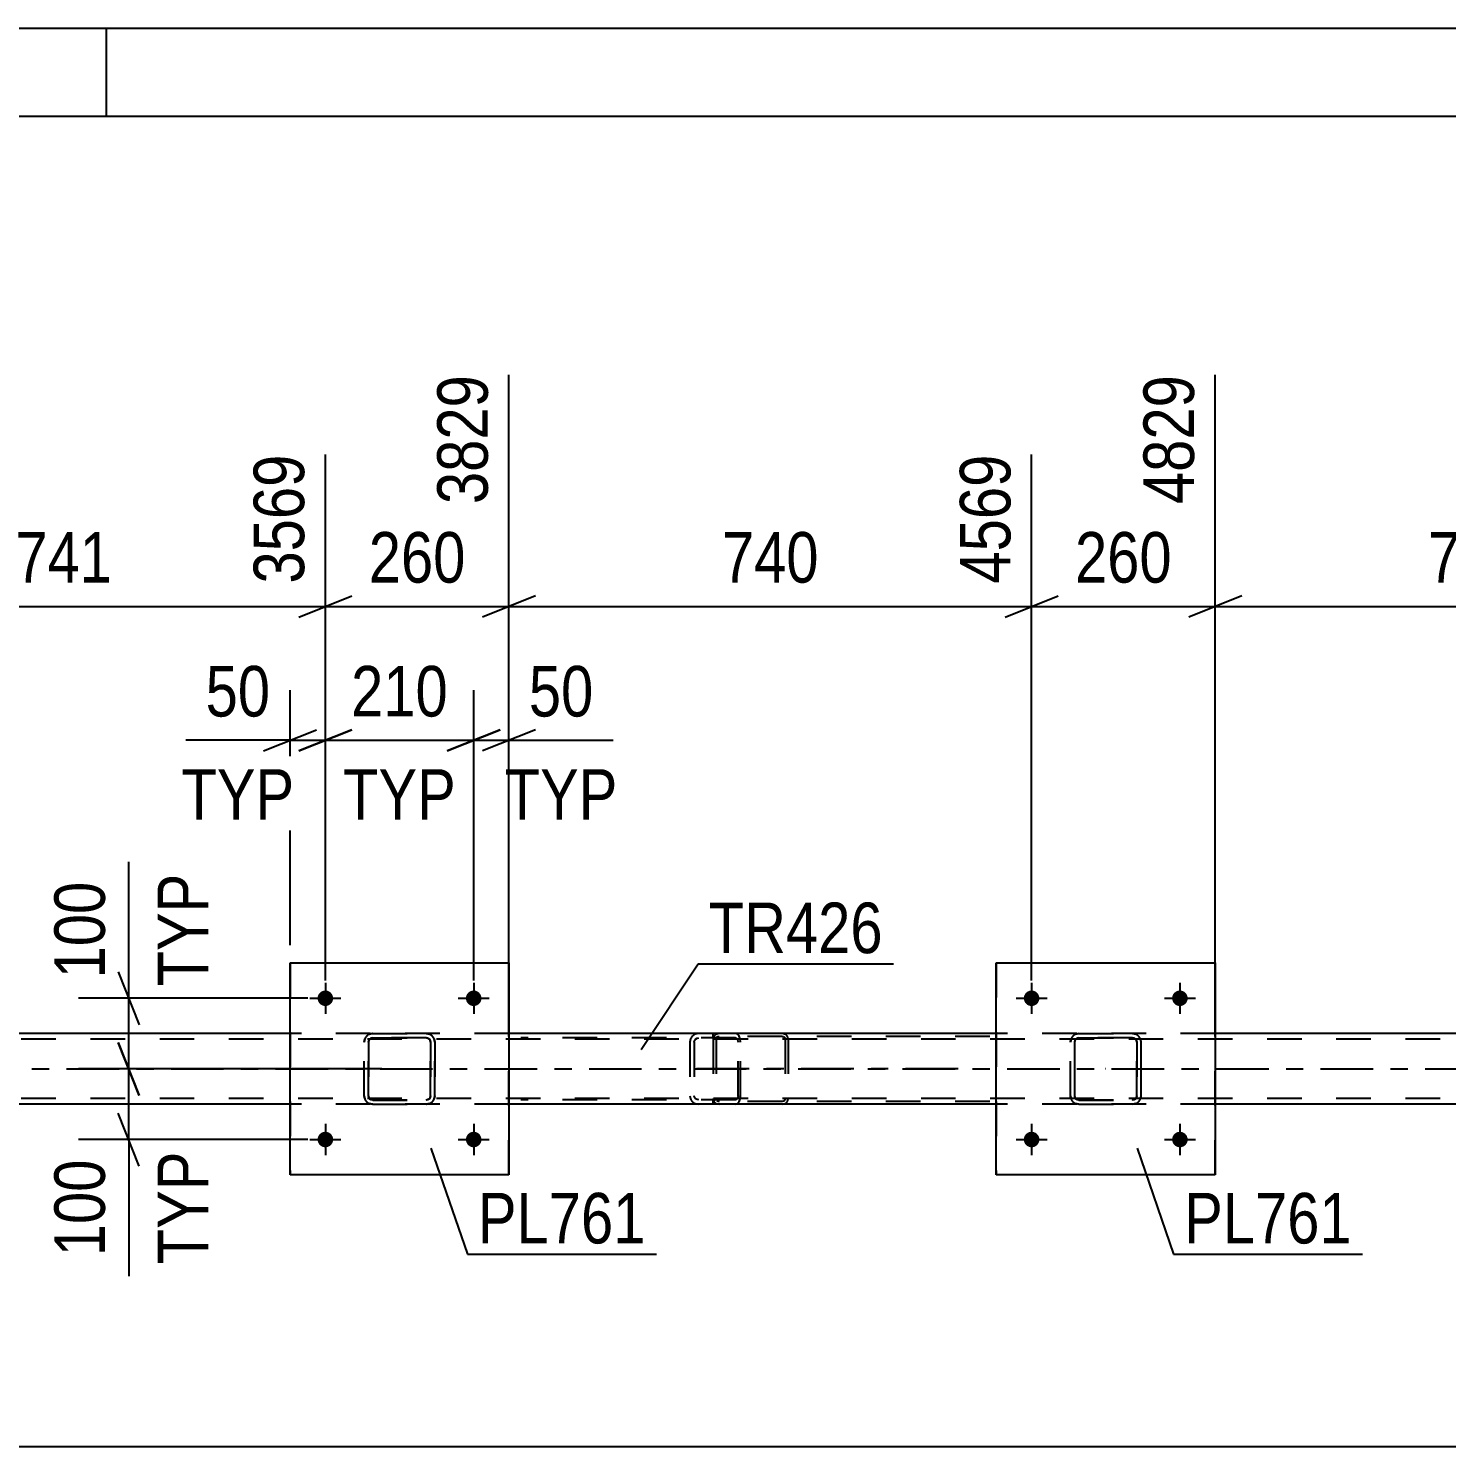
# Model space of a CAD drawing. Header units: millimetres. Extents: x -82 to 759, y -428 to 166.
# Drawn here: x 125 to 205.3, y 85.3 to 165.6 of the extents above; entities that cross this region are included whole.
import ezdxf

# ---------------------------------------------------------------- set-up
doc = ezdxf.new("R2010")
doc.units = ezdxf.units.MM
doc.linetypes.add('DXK_LINE_DOT2', pattern=[3.9198, 1.9599, -1.9599])
doc.linetypes.add('DXK_LINE_DOT3', pattern=[5.9187, 2.979, -0.9799, 0.9799, -0.9799])
doc.styles.add('Arial Narrow', font='ARIALN.TTF', dxfattribs={"height": 0.2})

# ---------------------------------------------------------------- blocks, each defined once
blk = doc.blocks.new('Unknown-814409776-1133')
at = {"color": 5, "linetype": 'Continuous'}
for p, q in [((759.422, 165.635), (-81.578, 165.635)), ((129.422, 160.635), (129.422, 165.635)), ((754.422, 160.635), (-76.578, 160.635))]:
    blk.add_line(p, q, dxfattribs=at)
blk = doc.blocks.new('Part-814409776-2502 - 2476')
at = {"color": 7, "linetype": 'DXK_LINE_DOT2'}
for p, q in [((184.311, 108.668), (184.495, 108.704)), ((184.499, 108.703), (184.316, 108.667)), ((184.403, 108.446), (184.325, 108.394)), ((184.33, 108.393), (184.407, 108.445)), ((184.495, 108.464), (184.403, 108.446)), ((184.407, 108.445), (184.499, 108.463)), ((184.499, 108.703), (184.495, 108.704)), ((184.495, 108.704), (187.535, 108.704)), ((184.495, 108.464), (184.499, 108.463)), ((187.535, 108.464), (184.495, 108.464)), ((184.499, 108.703), (187.539, 108.703)), ((184.499, 108.463), (187.539, 108.463)), ((187.535, 108.704), (187.539, 108.703)), ((187.535, 108.704), (187.718, 108.668)), ((187.539, 108.463), (187.535, 108.464)), ((187.626, 108.446), (187.535, 108.464)), ((187.723, 108.667), (187.539, 108.703)), ((187.539, 108.463), (187.631, 108.445)), ((187.626, 108.446), (187.631, 108.445)), ((187.704, 108.394), (187.626, 108.446)), ((187.631, 108.445), (187.709, 108.393)), ((184.015, 108.224), (184.051, 108.408)), ((184.015, 108.224), (184.019, 108.223)), ((184.015, 105.184), (184.015, 108.224)), ((184.056, 108.407), (184.019, 108.223)), ((184.019, 105.183), (184.019, 108.223)), ((184.273, 108.316), (184.255, 108.224)), ((184.259, 108.223), (184.255, 108.224)), ((184.255, 108.224), (184.255, 105.184)), ((184.259, 108.223), (184.278, 108.315)), ((184.259, 105.183), (184.259, 108.223)), ((184.325, 108.394), (184.273, 108.316)), ((184.278, 108.315), (184.33, 108.393)), ((187.756, 108.316), (187.704, 108.394)), ((187.709, 108.393), (187.761, 108.315)), ((187.775, 108.224), (187.756, 108.316)), ((187.761, 108.315), (187.779, 108.223)), ((187.779, 108.223), (187.775, 108.224)), ((187.775, 108.224), (187.775, 105.184)), ((187.779, 105.183), (187.779, 108.223)), ((187.978, 108.408), (188.015, 108.224)), ((188.019, 108.223), (187.983, 108.407)), ((188.019, 108.223), (188.015, 108.224)), ((188.015, 108.224), (188.015, 105.184)), ((188.019, 105.183), (188.019, 108.223)), ((184.019, 105.183), (184.015, 105.184)), ((184.051, 105.001), (184.015, 105.184)), ((184.019, 105.183), (184.056, 105)), ((184.255, 105.184), (184.259, 105.183)), ((184.255, 105.184), (184.273, 105.092)), ((184.278, 105.092), (184.259, 105.183)), ((184.273, 105.092), (184.325, 105.015)), ((184.33, 105.014), (184.278, 105.092)), ((184.311, 104.741), (184.316, 104.74)), ((184.495, 104.704), (184.311, 104.741)), ((184.316, 104.74), (184.499, 104.703)), ((184.325, 105.015), (184.403, 104.963)), ((184.407, 104.962), (184.33, 105.014)), ((184.403, 104.963), (184.495, 104.944)), ((184.499, 104.943), (184.407, 104.962)), ((184.499, 104.943), (184.495, 104.944)), ((184.495, 104.944), (187.535, 104.944)), ((184.499, 104.703), (184.495, 104.704)), ((184.495, 104.704), (187.535, 104.704)), ((184.499, 104.943), (187.539, 104.943)), ((184.499, 104.703), (187.539, 104.703)), ((187.535, 104.944), (187.626, 104.963)), ((187.535, 104.944), (187.539, 104.943)), ((187.718, 104.741), (187.535, 104.704)), ((187.535, 104.704), (187.539, 104.703)), ((187.631, 104.962), (187.539, 104.943)), ((187.539, 104.703), (187.723, 104.74)), ((187.626, 104.963), (187.704, 105.015)), ((187.709, 105.014), (187.631, 104.962)), ((187.704, 105.015), (187.756, 105.092)), ((187.761, 105.092), (187.709, 105.014)), ((187.756, 105.092), (187.775, 105.184)), ((187.779, 105.183), (187.761, 105.092)), ((187.775, 105.184), (187.779, 105.183)), ((188.015, 105.184), (187.978, 105.001)), ((187.983, 105), (188.019, 105.183)), ((188.015, 105.184), (188.019, 105.183))]:
    blk.add_line(p, q, dxfattribs=at)
at = {"color": 7, "linetype": 'DXK_LINE_DOT3'}
blk.add_line((186.022, 106.703), (186.011, 106.705), dxfattribs=at)
at = {"color": 7, "linetype": 'DXK_LINE_DOT2'}
for centre, start, end in [((184.495, 108.224), 112.5, 157.5), ((184.499, 108.223), 112.5, 157.5), ((187.535, 108.224), 22.49999, 67.49999), ((187.539, 108.223), 22.49999, 67.49999), ((184.495, 105.184), 202.49999, 247.49999), ((184.499, 105.183), 202.49999, 247.49999), ((187.535, 105.184), 292.5, 337.5), ((187.539, 105.183), 292.5, 337.5)]:
    blk.add_arc(centre, 0.48, start, end, dxfattribs=at)
blk = doc.blocks.new('Bolt-814409776-2632 - 2476')
at = {"linetype": 'Continuous'}
for points in [[(141.382, 102.704), (141.392, 102.796), (141.42, 102.883), (141.466, 102.963), (141.528, 103.031), (141.602, 103.085), (141.686, 103.123), (141.776, 103.142), (141.868, 103.142), (141.958, 103.123), (142.042, 103.085), (142.117, 103.031), (142.178, 102.963), (142.224, 102.883), (142.253, 102.796), (142.262, 102.704), (142.253, 102.613), (142.224, 102.525), (142.178, 102.445), (142.117, 102.377), (142.042, 102.323), (141.958, 102.286), (141.868, 102.266), (141.776, 102.266), (141.686, 102.286), (141.602, 102.323), (141.528, 102.377), (141.466, 102.445), (141.42, 102.525), (141.392, 102.613)], [(149.782, 102.704), (149.792, 102.796), (149.82, 102.883), (149.866, 102.963), (149.928, 103.031), (150.002, 103.085), (150.086, 103.123), (150.176, 103.142), (150.268, 103.142), (150.358, 103.123), (150.442, 103.085), (150.517, 103.031), (150.578, 102.963), (150.624, 102.883), (150.653, 102.796), (150.662, 102.704), (150.653, 102.613), (150.624, 102.525), (150.578, 102.445), (150.517, 102.377), (150.442, 102.323), (150.358, 102.286), (150.268, 102.266), (150.176, 102.266), (150.086, 102.286), (150.002, 102.323), (149.928, 102.377), (149.866, 102.445), (149.82, 102.525), (149.792, 102.613)]]:
    blk.add_hatch(color=1, dxfattribs=at).paths.add_polyline_path(points)
at = {"color": 1, "linetype": 'Continuous'}
for p, q in [((141.822, 103.584), (141.822, 101.824)), ((150.222, 103.584), (150.222, 101.824)), ((140.942, 102.704), (142.702, 102.704)), ((149.342, 102.704), (151.102, 102.704))]:
    blk.add_line(p, q, dxfattribs=at)
blk = doc.blocks.new('Part-814409776-2566 - 2476')
at = {"color": 2, "linetype": 'Continuous'}
for p, q in [((139.822, 108.704), (112.223, 108.704)), ((179.819, 108.704), (152.222, 108.704)), ((219.819, 108.704), (192.219, 108.704)), ((139.822, 104.704), (112.223, 104.704)), ((179.819, 104.704), (152.222, 104.704)), ((219.819, 104.704), (192.219, 104.704))]:
    blk.add_line(p, q, dxfattribs=at)
at = {"color": 7, "linetype": 'DXK_LINE_DOT2'}
for p, q in [((152.222, 108.704), (139.822, 108.704)), ((192.219, 108.704), (179.819, 108.704)), ((647.894, 108.384), (50.22, 108.384)), ((647.894, 105.024), (50.22, 105.024)), ((152.222, 104.704), (139.822, 104.704)), ((192.219, 104.704), (179.819, 104.704))]:
    blk.add_line(p, q, dxfattribs=at)
at = {"color": 7, "linetype": 'DXK_LINE_DOT3'}
blk.add_line((50.22, 106.704), (647.894, 106.704), dxfattribs=at)
blk = doc.blocks.new('Bolt-814409776-2631 - 2476')
at = {"linetype": 'Continuous'}
for points in [[(141.382, 110.704), (141.392, 110.796), (141.42, 110.883), (141.466, 110.963), (141.528, 111.031), (141.602, 111.085), (141.686, 111.123), (141.776, 111.142), (141.868, 111.142), (141.958, 111.123), (142.042, 111.085), (142.117, 111.031), (142.178, 110.963), (142.224, 110.883), (142.253, 110.796), (142.262, 110.704), (142.253, 110.613), (142.224, 110.525), (142.178, 110.445), (142.117, 110.377), (142.042, 110.323), (141.958, 110.286), (141.868, 110.266), (141.776, 110.266), (141.686, 110.286), (141.602, 110.323), (141.528, 110.377), (141.466, 110.445), (141.42, 110.525), (141.392, 110.613)], [(149.782, 110.704), (149.792, 110.796), (149.82, 110.883), (149.866, 110.963), (149.928, 111.031), (150.002, 111.085), (150.086, 111.123), (150.176, 111.142), (150.268, 111.142), (150.358, 111.123), (150.442, 111.085), (150.517, 111.031), (150.578, 110.963), (150.624, 110.883), (150.653, 110.796), (150.662, 110.704), (150.653, 110.613), (150.624, 110.525), (150.578, 110.445), (150.517, 110.377), (150.442, 110.323), (150.358, 110.286), (150.268, 110.266), (150.176, 110.266), (150.086, 110.286), (150.002, 110.323), (149.928, 110.377), (149.866, 110.445), (149.82, 110.525), (149.792, 110.613)]]:
    blk.add_hatch(color=1, dxfattribs=at).paths.add_polyline_path(points)
at = {"color": 1, "linetype": 'Continuous'}
for p, q in [((141.822, 111.584), (141.822, 109.824)), ((150.222, 111.584), (150.222, 109.824)), ((140.942, 110.704), (142.702, 110.704)), ((149.342, 110.704), (151.102, 110.704))]:
    blk.add_line(p, q, dxfattribs=at)
blk = doc.blocks.new('Part-814409776-2617 - 2476')
at = {"color": 2, "linetype": 'Continuous'}
for p, q in [((139.822, 100.703), (139.822, 112.703)), ((139.822, 112.703), (139.822, 112.703)), ((139.822, 112.703), (152.222, 112.703)), ((152.222, 112.703), (152.222, 100.703)), ((139.822, 100.703), (139.822, 100.703)), ((152.222, 100.703), (139.822, 100.703))]:
    blk.add_line(p, q, dxfattribs=at)
at = {"color": 7, "linetype": 'DXK_LINE_DOT2'}
for p, q in [((139.822, 112.703), (139.822, 100.703)), ((139.822, 112.703), (139.822, 112.703)), ((152.222, 100.703), (152.222, 112.703)), ((139.822, 100.703), (139.822, 100.703))]:
    blk.add_line(p, q, dxfattribs=at)
blk = doc.blocks.new('Part-814409776-2618 - 2476')
at = {"color": 7, "linetype": 'DXK_LINE_DOT2'}
for p, q in [((144.314, 108.668), (144.497, 108.704)), ((144.502, 108.703), (144.318, 108.667)), ((144.406, 108.446), (144.328, 108.394)), ((144.332, 108.393), (144.41, 108.445)), ((144.497, 108.464), (144.406, 108.446)), ((144.41, 108.445), (144.502, 108.463)), ((144.502, 108.703), (144.497, 108.704)), ((144.497, 108.704), (147.537, 108.704)), ((144.497, 108.464), (144.502, 108.463)), ((147.537, 108.464), (144.497, 108.464)), ((144.502, 108.703), (147.542, 108.703)), ((144.502, 108.463), (147.542, 108.463)), ((147.537, 108.704), (147.542, 108.703)), ((147.537, 108.704), (147.721, 108.668)), ((147.542, 108.463), (147.537, 108.464)), ((147.629, 108.446), (147.537, 108.464)), ((147.726, 108.667), (147.542, 108.703)), ((147.542, 108.463), (147.634, 108.445)), ((147.629, 108.446), (147.634, 108.445)), ((147.707, 108.394), (147.629, 108.446)), ((147.634, 108.445), (147.712, 108.393)), ((144.017, 108.224), (144.054, 108.408)), ((144.017, 108.224), (144.022, 108.223)), ((144.017, 105.184), (144.017, 108.224)), ((144.059, 108.407), (144.022, 108.223)), ((144.022, 105.183), (144.022, 108.223)), ((144.276, 108.316), (144.257, 108.224)), ((144.262, 108.223), (144.257, 108.224)), ((144.257, 108.224), (144.257, 105.184)), ((144.262, 108.223), (144.28, 108.315)), ((144.262, 105.183), (144.262, 108.223)), ((144.328, 108.394), (144.276, 108.316)), ((144.28, 108.315), (144.332, 108.393)), ((147.759, 108.316), (147.707, 108.394)), ((147.712, 108.393), (147.764, 108.315)), ((147.777, 108.224), (147.759, 108.316)), ((147.764, 108.315), (147.782, 108.223)), ((147.782, 108.223), (147.777, 108.224)), ((147.777, 108.224), (147.777, 105.184)), ((147.782, 105.183), (147.782, 108.223)), ((147.981, 108.408), (148.017, 108.224)), ((148.022, 108.223), (147.986, 108.407)), ((148.022, 108.223), (148.017, 108.224)), ((148.017, 108.224), (148.017, 105.184)), ((148.022, 105.183), (148.022, 108.223)), ((144.022, 105.183), (144.017, 105.184)), ((144.054, 105.001), (144.017, 105.184)), ((144.022, 105.183), (144.059, 105)), ((144.257, 105.184), (144.262, 105.183)), ((144.257, 105.184), (144.276, 105.092)), ((144.28, 105.092), (144.262, 105.183)), ((144.276, 105.092), (144.328, 105.015)), ((144.332, 105.014), (144.28, 105.092)), ((144.314, 104.741), (144.318, 104.74)), ((144.497, 104.704), (144.314, 104.741)), ((144.318, 104.74), (144.502, 104.703)), ((144.328, 105.015), (144.406, 104.963)), ((144.41, 104.962), (144.332, 105.014)), ((144.406, 104.963), (144.497, 104.944)), ((144.502, 104.943), (144.41, 104.962)), ((144.502, 104.943), (144.497, 104.944)), ((144.497, 104.944), (147.537, 104.944)), ((144.502, 104.703), (144.497, 104.704)), ((144.497, 104.704), (147.537, 104.704)), ((144.502, 104.943), (147.542, 104.943)), ((144.502, 104.703), (147.542, 104.703)), ((147.537, 104.944), (147.629, 104.963)), ((147.537, 104.944), (147.542, 104.943)), ((147.721, 104.741), (147.537, 104.704)), ((147.537, 104.704), (147.542, 104.703)), ((147.634, 104.962), (147.542, 104.943)), ((147.542, 104.703), (147.726, 104.74)), ((147.629, 104.963), (147.707, 105.015)), ((147.712, 105.014), (147.634, 104.962)), ((147.707, 105.015), (147.759, 105.092)), ((147.764, 105.092), (147.712, 105.014)), ((147.759, 105.092), (147.777, 105.184)), ((147.782, 105.183), (147.764, 105.092)), ((147.777, 105.184), (147.782, 105.183)), ((148.017, 105.184), (147.981, 105.001)), ((147.986, 105), (148.022, 105.183)), ((148.017, 105.184), (148.022, 105.183))]:
    blk.add_line(p, q, dxfattribs=at)
at = {"color": 7, "linetype": 'DXK_LINE_DOT3'}
blk.add_line((146.025, 106.703), (146.014, 106.705), dxfattribs=at)
at = {"color": 7, "linetype": 'DXK_LINE_DOT2'}
for centre, start, end in [((144.497, 108.224), 112.5, 157.5), ((144.502, 108.223), 112.5, 157.5), ((147.537, 108.224), 22.49999, 67.49999), ((147.542, 108.223), 22.49999, 67.49999), ((144.497, 105.184), 202.49999, 247.49999), ((144.502, 105.183), 202.49999, 247.49999), ((147.537, 105.184), 292.5, 337.5), ((147.542, 105.183), 292.5, 337.5)]:
    blk.add_arc(centre, 0.48, start, end, dxfattribs=at)
blk = doc.blocks.new('Part-814409776-2735 - 2476')
at = {"color": 7, "linetype": 'DXK_LINE_DOT2'}
for p, q in [((165.058, 108.704), (152.901, 108.704)), ((165.058, 108.464), (152.901, 108.464)), ((162.966, 108.704), (162.774, 108.668)), ((162.788, 108.394), (162.87, 108.446)), ((162.87, 108.446), (162.966, 108.464)), ((163.781, 108.464), (163.781, 108.704)), ((165.161, 108.668), (165.058, 108.704)), ((165.058, 108.464), (165.109, 108.446)), ((165.109, 108.446), (165.153, 108.394)), ((165.249, 108.564), (165.161, 108.668)), ((165.308, 108.408), (165.249, 108.564)), ((162.481, 108.309), (162.463, 108.224)), ((162.463, 108.224), (162.463, 105.184)), ((162.502, 108.408), (162.481, 108.309)), ((162.715, 108.224), (162.734, 108.316)), ((162.715, 108.224), (162.715, 105.184)), ((162.734, 108.316), (162.788, 108.394)), ((165.153, 108.394), (165.183, 108.316)), ((165.183, 108.316), (165.193, 108.224)), ((165.193, 105.184), (165.193, 108.224)), ((165.328, 108.224), (165.308, 108.408)), ((165.328, 105.184), (165.328, 108.224)), ((165.058, 104.944), (152.901, 104.944)), ((165.058, 104.704), (152.901, 104.704)), ((162.463, 105.184), (162.481, 105.099)), ((162.481, 105.099), (162.502, 105.001)), ((162.734, 105.092), (162.715, 105.184)), ((162.788, 105.015), (162.734, 105.092)), ((162.774, 104.741), (162.966, 104.704)), ((162.87, 104.963), (162.788, 105.015)), ((162.966, 104.944), (162.87, 104.963)), ((163.781, 104.704), (163.781, 104.944)), ((165.109, 104.963), (165.058, 104.944)), ((165.058, 104.704), (165.161, 104.741)), ((165.153, 105.015), (165.109, 104.963)), ((165.183, 105.092), (165.153, 105.015)), ((165.161, 104.741), (165.249, 104.845)), ((165.193, 105.184), (165.183, 105.092)), ((165.249, 104.845), (165.308, 105.001)), ((165.308, 105.001), (165.328, 105.184))]:
    blk.add_line(p, q, dxfattribs=at)
for centre, start, end in [((162.952, 108.209), 111.1941, 156.15059), ((162.952, 105.2), 203.8494, 248.8059)]:
    blk.add_arc(centre, 0.492, start, end, dxfattribs=at)
blk = doc.blocks.new('Part-814409776-2786 - 2476')
at = {"color": 7, "linetype": 'DXK_LINE_DOT2'}
for p, q in [((163.807, 108.507), (163.781, 108.384)), ((163.952, 108.384), (163.965, 108.446)), ((163.965, 108.446), (164.001, 108.497)), ((164.122, 108.704), (163.992, 108.68)), ((164.001, 108.497), (164.057, 108.532)), ((164.057, 108.532), (164.122, 108.544)), ((179.451, 108.704), (164.122, 108.704)), ((179.451, 108.544), (164.122, 108.544)), ((167.828, 108.68), (167.697, 108.704)), ((167.697, 108.544), (167.763, 108.532)), ((167.763, 108.532), (167.787, 108.517)), ((167.787, 108.517), (167.818, 108.497)), ((167.818, 108.497), (167.855, 108.446)), ((167.855, 108.446), (167.868, 108.384)), ((168.038, 108.384), (168.012, 108.507)), ((163.781, 108.384), (163.781, 105.024)), ((163.952, 108.384), (163.952, 105.024)), ((167.868, 108.384), (167.868, 105.024)), ((168.038, 108.384), (168.038, 105.024)), ((163.781, 105.024), (163.807, 104.902)), ((163.965, 104.963), (163.952, 105.024)), ((164.001, 104.911), (163.965, 104.963)), ((163.992, 104.729), (164.122, 104.704)), ((164.001, 104.911), (164.032, 104.892)), ((164.032, 104.892), (164.057, 104.877)), ((164.057, 104.877), (164.122, 104.864)), ((179.451, 104.864), (164.122, 104.864)), ((179.451, 104.704), (164.122, 104.704)), ((167.763, 104.877), (167.697, 104.864)), ((167.697, 104.704), (167.828, 104.729)), ((167.818, 104.911), (167.763, 104.877)), ((167.855, 104.963), (167.818, 104.911)), ((167.868, 105.024), (167.855, 104.963)), ((168.012, 104.902), (168.038, 105.024))]:
    blk.add_line(p, q, dxfattribs=at)
at = {"color": 7, "linetype": 'DXK_LINE_DOT3'}
blk.add_line((177.663, 106.704), (162.489, 106.704), dxfattribs=at)
at = {"color": 7, "linetype": 'DXK_LINE_DOT2'}
for centre, start, end in [((164.109, 108.37), 110.75831, 155.68004), ((167.71, 108.37), 24.31996, 69.24168), ((164.109, 105.038), 204.31996, 249.24168), ((167.71, 105.038), 290.75831, 335.68004)]:
    blk.add_arc(centre, 0.331, start, end, dxfattribs=at)
blk = doc.blocks.new('Part-814409776-2791 - 2476')
at = {"color": 2, "linetype": 'Continuous'}
for p, q in [((179.819, 100.703), (179.819, 112.703)), ((179.819, 112.703), (179.819, 112.703)), ((179.819, 112.703), (192.219, 112.703)), ((192.219, 112.703), (192.219, 100.703)), ((179.819, 100.703), (179.819, 100.703)), ((192.219, 100.703), (179.819, 100.703))]:
    blk.add_line(p, q, dxfattribs=at)
at = {"color": 7, "linetype": 'DXK_LINE_DOT2'}
for p, q in [((179.819, 112.703), (179.819, 100.703)), ((179.819, 112.703), (179.819, 112.703)), ((192.219, 100.703), (192.219, 112.703)), ((179.819, 100.703), (179.819, 100.703))]:
    blk.add_line(p, q, dxfattribs=at)
blk = doc.blocks.new('Bolt-814409776-2792 - 2476')
at = {"linetype": 'Continuous'}
for points in [[(181.379, 102.704), (181.389, 102.796), (181.417, 102.883), (181.463, 102.963), (181.525, 103.031), (181.599, 103.085), (181.683, 103.123), (181.773, 103.142), (181.865, 103.142), (181.955, 103.123), (182.039, 103.085), (182.114, 103.031), (182.175, 102.963), (182.221, 102.883), (182.25, 102.796), (182.259, 102.704), (182.25, 102.613), (182.221, 102.525), (182.175, 102.445), (182.114, 102.377), (182.039, 102.323), (181.955, 102.286), (181.865, 102.266), (181.773, 102.266), (181.683, 102.286), (181.599, 102.323), (181.525, 102.377), (181.463, 102.445), (181.417, 102.525), (181.389, 102.613)], [(189.779, 102.704), (189.789, 102.796), (189.817, 102.883), (189.863, 102.963), (189.925, 103.031), (189.999, 103.085), (190.083, 103.123), (190.173, 103.142), (190.265, 103.142), (190.355, 103.123), (190.439, 103.085), (190.514, 103.031), (190.575, 102.963), (190.621, 102.883), (190.65, 102.796), (190.659, 102.704), (190.65, 102.613), (190.621, 102.525), (190.575, 102.445), (190.514, 102.377), (190.439, 102.323), (190.355, 102.286), (190.265, 102.266), (190.173, 102.266), (190.083, 102.286), (189.999, 102.323), (189.925, 102.377), (189.863, 102.445), (189.817, 102.525), (189.789, 102.613)]]:
    blk.add_hatch(color=1, dxfattribs=at).paths.add_polyline_path(points)
at = {"color": 1, "linetype": 'Continuous'}
for p, q in [((181.819, 103.584), (181.819, 101.824)), ((190.219, 103.584), (190.219, 101.824)), ((180.939, 102.704), (182.699, 102.704)), ((189.339, 102.704), (191.099, 102.704))]:
    blk.add_line(p, q, dxfattribs=at)
blk = doc.blocks.new('Bolt-814409776-2793 - 2476')
at = {"linetype": 'Continuous'}
for points in [[(181.379, 110.704), (181.389, 110.796), (181.417, 110.883), (181.463, 110.963), (181.525, 111.031), (181.599, 111.085), (181.683, 111.123), (181.773, 111.142), (181.865, 111.142), (181.955, 111.123), (182.039, 111.085), (182.114, 111.031), (182.175, 110.963), (182.221, 110.883), (182.25, 110.796), (182.259, 110.704), (182.25, 110.613), (182.221, 110.525), (182.175, 110.445), (182.114, 110.377), (182.039, 110.323), (181.955, 110.286), (181.865, 110.266), (181.773, 110.266), (181.683, 110.286), (181.599, 110.323), (181.525, 110.377), (181.463, 110.445), (181.417, 110.525), (181.389, 110.613)], [(189.779, 110.704), (189.789, 110.796), (189.817, 110.883), (189.863, 110.963), (189.925, 111.031), (189.999, 111.085), (190.083, 111.123), (190.173, 111.142), (190.265, 111.142), (190.355, 111.123), (190.439, 111.085), (190.514, 111.031), (190.575, 110.963), (190.621, 110.883), (190.65, 110.796), (190.659, 110.704), (190.65, 110.613), (190.621, 110.525), (190.575, 110.445), (190.514, 110.377), (190.439, 110.323), (190.355, 110.286), (190.265, 110.266), (190.173, 110.266), (190.083, 110.286), (189.999, 110.323), (189.925, 110.377), (189.863, 110.445), (189.817, 110.525), (189.789, 110.613)]]:
    blk.add_hatch(color=1, dxfattribs=at).paths.add_polyline_path(points)
at = {"color": 1, "linetype": 'Continuous'}
for p, q in [((181.819, 111.584), (181.819, 109.824)), ((190.219, 111.584), (190.219, 109.824)), ((180.939, 110.704), (182.699, 110.704)), ((189.339, 110.704), (191.099, 110.704))]:
    blk.add_line(p, q, dxfattribs=at)
blk = doc.blocks.new('StraightDimension-814409776-30423 - 2476')
at = {"color": 7, "linetype": 'Continuous'}
for p, q in [((152.222, 109.608), (152.222, 146.006)), ((181.82, 111.704), (181.82, 141.506)), ((153.722, 133.494), (150.722, 132.294)), ((180.32, 132.294), (183.32, 133.494)), ((152.222, 132.894), (181.82, 132.894))]:
    blk.add_line(p, q, dxfattribs=at)
at = {"color": 0}
blk.add_wipeout([(170.363, 133.644), (170.363, 137.844), (163.679, 137.844), (163.679, 133.644)], dxfattribs=at)
at = {"color": 3, "style": 'Arial Narrow'}
blk.add_text('740', height=2.8633, dxfattribs=at).set_placement((164.279, 134.244))
at = {"color": 0, "linetype": 'Continuous'}
blk.add_wipeout([(181.22, 142.106), (177.02, 142.106), (177.02, 133.594), (181.22, 133.594)], dxfattribs=at)
at = {"color": 3, "linetype": 'Continuous', "style": 'Arial Narrow'}
blk.add_text('4569', height=2.8633, rotation=90.00021, dxfattribs=at).set_placement((180.62, 134.194))
blk = doc.blocks.new('StraightDimension-814409776-2878 - 2476')
at = {"color": 7, "linetype": 'Continuous'}
blk.add_line((82.655, 85.311), (647.894, 85.311), dxfattribs=at)
blk = doc.blocks.new('StraightDimension-814409776-2894 - 2476')
at = {"color": 7, "linetype": 'Continuous'}
for p, q in [((150.222, 111.704), (150.222, 128.163)), ((152.222, 113.703), (152.222, 128.163)), ((148.722, 124.713), (151.722, 125.913)), ((150.222, 125.313), (152.222, 125.313)), ((153.722, 125.913), (150.722, 124.713)), ((152.222, 125.313), (158.128, 125.313)), ((152.222, 125.313), (158.128, 125.313))]:
    blk.add_line(p, q, dxfattribs=at)
at = {"color": 0}
blk.add_wipeout([(157.603, 126.063), (157.603, 130.263), (152.747, 130.263), (152.747, 126.063)], dxfattribs=at)
at = {"color": 0, "linetype": 'Continuous'}
blk.add_wipeout([(158.97, 120.213), (158.97, 124.413), (151.38, 124.413), (151.38, 120.213)], dxfattribs=at)
at = {"color": 3, "style": 'Arial Narrow'}
blk.add_text('50', height=2.8633, dxfattribs=at).set_placement((153.347, 126.663))
at = {"color": 3, "linetype": 'Continuous', "style": 'Arial Narrow'}
blk.add_text('TYP', height=2.8633, dxfattribs=at).set_placement((151.98, 120.813))
blk = doc.blocks.new('StraightDimension-814409776-2907 - 2476')
at = {"color": 7, "linetype": 'Continuous'}
for p, q in [((141.822, 111.704), (141.822, 128.163)), ((150.222, 111.704), (150.222, 128.163)), ((140.322, 124.713), (143.322, 125.913)), ((141.822, 125.313), (150.222, 125.313)), ((151.722, 125.913), (148.722, 124.713))]:
    blk.add_line(p, q, dxfattribs=at)
at = {"color": 0}
blk.add_wipeout([(149.364, 126.063), (149.364, 130.263), (142.68, 130.263), (142.68, 126.063)], dxfattribs=at)
at = {"color": 0, "linetype": 'Continuous'}
blk.add_wipeout([(149.817, 120.213), (149.817, 124.413), (142.227, 124.413), (142.227, 120.213)], dxfattribs=at)
at = {"color": 3, "style": 'Arial Narrow'}
blk.add_text('210', height=2.8633, dxfattribs=at).set_placement((143.28, 126.663))
at = {"color": 3, "linetype": 'Continuous', "style": 'Arial Narrow'}
blk.add_text('TYP', height=2.8633, dxfattribs=at).set_placement((142.827, 120.813))
blk = doc.blocks.new('StraightDimension-814409776-2923 - 2476')
at = {"color": 7, "linetype": 'Continuous'}
for p, q in [((139.822, 113.703), (139.822, 128.163)), ((141.822, 111.704), (141.822, 128.163)), ((139.822, 125.313), (133.916, 125.313)), ((139.822, 125.313), (133.916, 125.313)), ((138.322, 124.713), (141.322, 125.913)), ((139.822, 125.313), (141.822, 125.313)), ((143.322, 125.913), (140.322, 124.713))]:
    blk.add_line(p, q, dxfattribs=at)
at = {"color": 0}
blk.add_wipeout([(139.297, 126.063), (139.297, 130.263), (134.441, 130.263), (134.441, 126.063)], dxfattribs=at)
at = {"color": 0, "linetype": 'Continuous'}
blk.add_wipeout([(140.664, 120.213), (140.664, 124.413), (133.074, 124.413), (133.074, 120.213)], dxfattribs=at)
at = {"color": 3, "style": 'Arial Narrow'}
blk.add_text('50', height=2.8633, dxfattribs=at).set_placement((135.041, 126.663))
at = {"color": 3, "linetype": 'Continuous', "style": 'Arial Narrow'}
blk.add_text('TYP', height=2.8633, dxfattribs=at).set_placement((133.674, 120.813))
blk = doc.blocks.new('StraightDimension-814409776-2937 - 2476')
at = {"color": 7, "linetype": 'Continuous'}
for p, q in [((130.086, 108.203), (131.286, 105.203)), ((145.022, 106.703), (127.836, 106.703)), ((130.686, 102.704), (130.686, 106.703)), ((131.286, 101.204), (130.086, 104.204)), ((140.822, 102.704), (127.836, 102.704)), ((130.686, 102.704), (130.686, 94.97)), ((130.686, 102.704), (130.686, 94.97))]:
    blk.add_line(p, q, dxfattribs=at)
at = {"color": 0}
blk.add_wipeout([(129.936, 102.179), (125.736, 102.179), (125.736, 95.495), (129.936, 95.495)], dxfattribs=at)
at = {"color": 0, "linetype": 'Continuous'}
blk.add_wipeout([(135.786, 102.632), (131.586, 102.632), (131.586, 95.042), (135.786, 95.042)], dxfattribs=at)
at = {"color": 3, "style": 'Arial Narrow'}
blk.add_text('100', height=2.8633, rotation=90.00021, dxfattribs=at).set_placement((129.336, 96.095))
at = {"color": 3, "linetype": 'Continuous', "style": 'Arial Narrow'}
blk.add_text('TYP', height=2.8633, rotation=90.00021, dxfattribs=at).set_placement((135.186, 95.642))
blk = doc.blocks.new('StraightDimension-814409776-2952 - 2476')
at = {"color": 7, "linetype": 'Continuous'}
for p, q in [((130.686, 110.704), (130.686, 118.438)), ((130.686, 110.704), (130.686, 118.438)), ((130.086, 112.204), (131.286, 109.204)), ((140.822, 110.704), (127.836, 110.704)), ((130.686, 106.703), (130.686, 110.704)), ((131.286, 105.203), (130.086, 108.203)), ((145.022, 106.703), (127.836, 106.703))]:
    blk.add_line(p, q, dxfattribs=at)
at = {"color": 0, "linetype": 'Continuous'}
blk.add_wipeout([(135.786, 118.366), (131.586, 118.366), (131.586, 110.776), (135.786, 110.776)], dxfattribs=at)
at = {"color": 0}
blk.add_wipeout([(129.936, 117.913), (125.736, 117.913), (125.736, 111.229), (129.936, 111.229)], dxfattribs=at)
at = {"color": 3, "linetype": 'Continuous', "style": 'Arial Narrow'}
blk.add_text('TYP', height=2.8633, rotation=90.00021, dxfattribs=at).set_placement((135.186, 111.376))
at = {"color": 3, "style": 'Arial Narrow'}
blk.add_text('100', height=2.8633, rotation=90.00021, dxfattribs=at).set_placement((129.336, 111.829))
blk = doc.blocks.new('StraightDimension-814409776-30421 - 2476')
at = {"color": 7, "linetype": 'Continuous'}
for p, q in [((192.219, 109.704), (192.219, 146.006)), ((221.819, 111.704), (221.819, 141.506)), ((193.719, 133.494), (190.719, 132.294)), ((220.319, 132.294), (223.319, 133.494)), ((192.219, 132.894), (221.819, 132.894))]:
    blk.add_line(p, q, dxfattribs=at)
at = {"color": 0}
blk.add_wipeout([(210.362, 133.644), (210.362, 137.844), (203.677, 137.844), (203.677, 133.644)], dxfattribs=at)
at = {"color": 3, "style": 'Arial Narrow'}
blk.add_text('740', height=2.8633, dxfattribs=at).set_placement((204.277, 134.244))
at = {"color": 0, "linetype": 'Continuous'}
blk.add_wipeout([(221.219, 142.106), (217.019, 142.106), (217.019, 133.594), (221.219, 133.594)], dxfattribs=at)
at = {"color": 3, "linetype": 'Continuous', "style": 'Arial Narrow'}
blk.add_text('5569', height=2.8633, rotation=90.00021, dxfattribs=at).set_placement((220.619, 134.194))
blk = doc.blocks.new('StraightDimension-814409776-30422 - 2476')
at = {"color": 7, "linetype": 'Continuous'}
for p, q in [((192.219, 109.704), (192.219, 146.006)), ((181.82, 111.704), (181.82, 141.506)), ((180.32, 132.294), (183.32, 133.494)), ((193.719, 133.494), (190.719, 132.294)), ((181.82, 132.894), (192.219, 132.894))]:
    blk.add_line(p, q, dxfattribs=at)
at = {"color": 0}
blk.add_wipeout([(190.362, 133.644), (190.362, 137.844), (183.677, 137.844), (183.677, 133.644)], dxfattribs=at)
at = {"color": 3, "style": 'Arial Narrow'}
blk.add_text('260', height=2.8633, dxfattribs=at).set_placement((184.277, 134.244))
at = {"color": 0, "linetype": 'Continuous'}
blk.add_wipeout([(191.619, 146.606), (187.419, 146.606), (187.419, 138.094), (191.619, 138.094)], dxfattribs=at)
at = {"color": 3, "linetype": 'Continuous', "style": 'Arial Narrow'}
blk.add_text('4829', height=2.8633, rotation=90.00021, dxfattribs=at).set_placement((191.019, 138.694))
blk = doc.blocks.new('StraightDimension-814409776-30424 - 2476')
at = {"color": 7, "linetype": 'Continuous'}
for p, q in [((152.222, 109.608), (152.222, 146.006)), ((141.822, 111.704), (141.822, 141.506)), ((140.322, 132.294), (143.322, 133.494)), ((153.722, 133.494), (150.722, 132.294)), ((141.822, 132.894), (152.222, 132.894))]:
    blk.add_line(p, q, dxfattribs=at)
at = {"color": 0}
blk.add_wipeout([(150.364, 133.644), (150.364, 137.844), (143.68, 137.844), (143.68, 133.644)], dxfattribs=at)
at = {"color": 3, "style": 'Arial Narrow'}
blk.add_text('260', height=2.8633, dxfattribs=at).set_placement((144.28, 134.244))
at = {"color": 0, "linetype": 'Continuous'}
blk.add_wipeout([(151.622, 146.606), (147.422, 146.606), (147.422, 138.094), (151.622, 138.094)], dxfattribs=at)
at = {"color": 3, "linetype": 'Continuous', "style": 'Arial Narrow'}
blk.add_text('3829', height=2.8633, rotation=90.00021, dxfattribs=at).set_placement((151.022, 138.694))
blk = doc.blocks.new('StraightDimension-814409776-30425 - 2476')
at = {"color": 7, "linetype": 'Continuous'}
for p, q in [((112.189, 109.704), (112.189, 146.006)), ((141.822, 111.704), (141.822, 141.506)), ((113.689, 133.494), (110.689, 132.294)), ((140.322, 132.294), (143.322, 133.494)), ((112.189, 132.894), (141.822, 132.894))]:
    blk.add_line(p, q, dxfattribs=at)
at = {"color": 0}
blk.add_wipeout([(130.348, 133.644), (130.348, 137.844), (123.664, 137.844), (123.664, 133.644)], dxfattribs=at)
at = {"color": 3, "style": 'Arial Narrow'}
blk.add_text('741', height=2.8633, dxfattribs=at).set_placement((124.264, 134.244))
at = {"color": 0, "linetype": 'Continuous'}
blk.add_wipeout([(141.222, 142.106), (137.022, 142.106), (137.022, 133.594), (141.222, 133.594)], dxfattribs=at)
at = {"color": 3, "linetype": 'Continuous', "style": 'Arial Narrow'}
blk.add_text('3569', height=2.8633, rotation=90.00021, dxfattribs=at).set_placement((140.622, 134.194))
blk = doc.blocks.new('Mark-814409776-2562 - 2476')
at = {"color": 30, "linetype": 'Continuous'}
for p, q in [((159.708, 107.805), (162.937, 112.66)), ((162.937, 112.66), (174.001, 112.66))]:
    blk.add_line(p, q, dxfattribs=at)
at = {"color": 0}
blk.add_wipeout([(173.401, 113.26), (173.401, 116.26), (163.537, 116.26), (163.537, 113.26)], dxfattribs=at)
blk.add_wipeout([(173.401, 113.26), (173.401, 116.26), (163.537, 116.26), (163.537, 113.26)], dxfattribs=at)
at = {"color": 3, "style": 'Arial Narrow'}
blk.add_text('TR426', height=2.8633, dxfattribs=at).set_placement((163.537, 113.26))
blk = doc.blocks.new('Mark-814409776-2613 - 2476')
at = {"color": 30, "linetype": 'Continuous'}
for p, q in [((147.799, 102.22), (149.863, 96.218)), ((149.863, 96.218), (160.567, 96.218))]:
    blk.add_line(p, q, dxfattribs=at)
at = {"color": 0}
blk.add_wipeout([(159.967, 96.818), (159.967, 99.818), (150.463, 99.818), (150.463, 96.818)], dxfattribs=at)
blk.add_wipeout([(159.967, 96.818), (159.967, 99.818), (150.463, 99.818), (150.463, 96.818)], dxfattribs=at)
at = {"color": 3, "style": 'Arial Narrow'}
blk.add_text('PL761', height=2.8633, dxfattribs=at).set_placement((150.463, 96.818))
blk = doc.blocks.new('Mark-814409776-2787 - 2476')
at = {"color": 30, "linetype": 'Continuous'}
for p, q in [((187.797, 102.22), (189.861, 96.218)), ((189.861, 96.218), (200.564, 96.218))]:
    blk.add_line(p, q, dxfattribs=at)
at = {"color": 0}
blk.add_wipeout([(199.964, 96.818), (199.964, 99.818), (190.461, 99.818), (190.461, 96.818)], dxfattribs=at)
blk.add_wipeout([(199.964, 96.818), (199.964, 99.818), (190.461, 99.818), (190.461, 96.818)], dxfattribs=at)
at = {"color": 3, "style": 'Arial Narrow'}
blk.add_text('PL761', height=2.8633, dxfattribs=at).set_placement((190.461, 96.818))

msp = doc.modelspace()

# ---------------------------------------------------------------- block references
for name in ['Unknown-814409776-1133', 'Part-814409776-2617 - 2476', 'Part-814409776-2791 - 2476', 'Bolt-814409776-2631 - 2476', 'Bolt-814409776-2793 - 2476', 'Part-814409776-2566 - 2476', 'Part-814409776-2618 - 2476', 'Part-814409776-2735 - 2476', 'Part-814409776-2786 - 2476', 'Part-814409776-2502 - 2476', 'Bolt-814409776-2632 - 2476', 'Bolt-814409776-2792 - 2476']:
    msp.add_blockref(name, (0, 0))

# ---------------------------------------------------------------- next in the draw order: block references
for name in ['StraightDimension-814409776-30423 - 2476', 'StraightDimension-814409776-30421 - 2476', 'StraightDimension-814409776-2878 - 2476']:
    msp.add_blockref(name, (0, 0))

# ---------------------------------------------------------------- next in the draw order: block references
for name in ['StraightDimension-814409776-30422 - 2476', 'StraightDimension-814409776-2894 - 2476', 'Mark-814409776-2562 - 2476', 'StraightDimension-814409776-2937 - 2476', 'Mark-814409776-2613 - 2476', 'Mark-814409776-2787 - 2476']:
    msp.add_blockref(name, (0, 0))

# ---------------------------------------------------------------- next in the draw order: block references
msp.add_blockref('StraightDimension-814409776-2907 - 2476', (0, 0))

# ---------------------------------------------------------------- next in the draw order: block references
msp.add_blockref('StraightDimension-814409776-2923 - 2476', (0, 0))

# ---------------------------------------------------------------- next in the draw order: block references
msp.add_blockref('StraightDimension-814409776-2952 - 2476', (0, 0))

# ---------------------------------------------------------------- next in the draw order: block references
msp.add_blockref('StraightDimension-814409776-30424 - 2476', (0, 0))

# ---------------------------------------------------------------- next in the draw order: block references
msp.add_blockref('StraightDimension-814409776-30425 - 2476', (0, 0))

doc.saveas('drawing.dxf')
